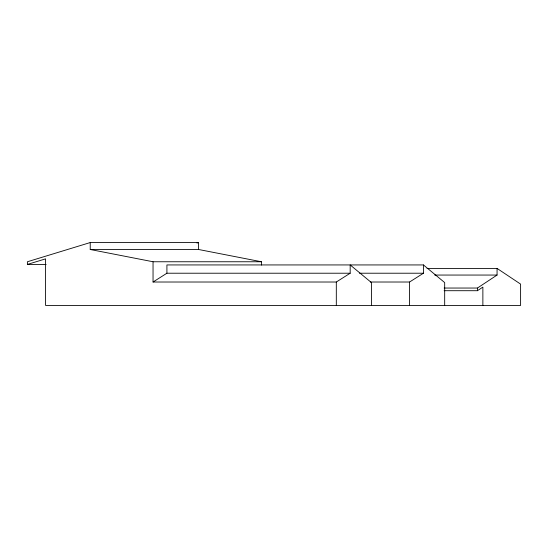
<?xml version="1.0" encoding="UTF-8"?>
<svg xmlns="http://www.w3.org/2000/svg" width="548" height="548" viewBox="0 0 548 548"><rect width="100%" height="100%" fill="white"/><g stroke="black" fill="none" stroke-linecap="round" stroke-linejoin="round"><path stroke-width="0.82" d="M444.12 288.043L477.431 288.043L497.063 275.055L497.063 268.41L427.029 268.41M444.12 290.707L477.431 290.707L482.87 287.104L482.87 305.442M261.417 265.088L261.417 261.759L198.588 249.491L198.588 242.559L90.221 242.559L90.221 249.491L153.043 261.759L153.043 282.014L166.914 273.219L350.179 273.219L350.179 264.937L371.421 282.583L371.421 305.442M153.043 282.014L336.314 282.014L350.179 273.219M370.366 282.014L409.575 282.014L423.44 273.219L423.44 264.937L166.914 264.937L166.914 273.219M90.221 242.559L27.4 261.759L27.4 264.424L46.169 264.424M27.4 264.424L45.587 258.861L45.587 305.442L520.6 305.442L520.6 284.104L497.063 268.41M196.958 243.059L198.588 242.559M90.221 249.491L198.588 249.491M153.043 261.759L261.417 261.759M359.509 273.219L423.44 273.219M434.715 275.055L497.063 275.055M423.44 264.937L444.681 282.583L444.681 305.442M477.431 288.043L477.431 290.707M409.575 282.014L409.575 305.442M336.314 282.014L336.314 305.442"/></g></svg>
